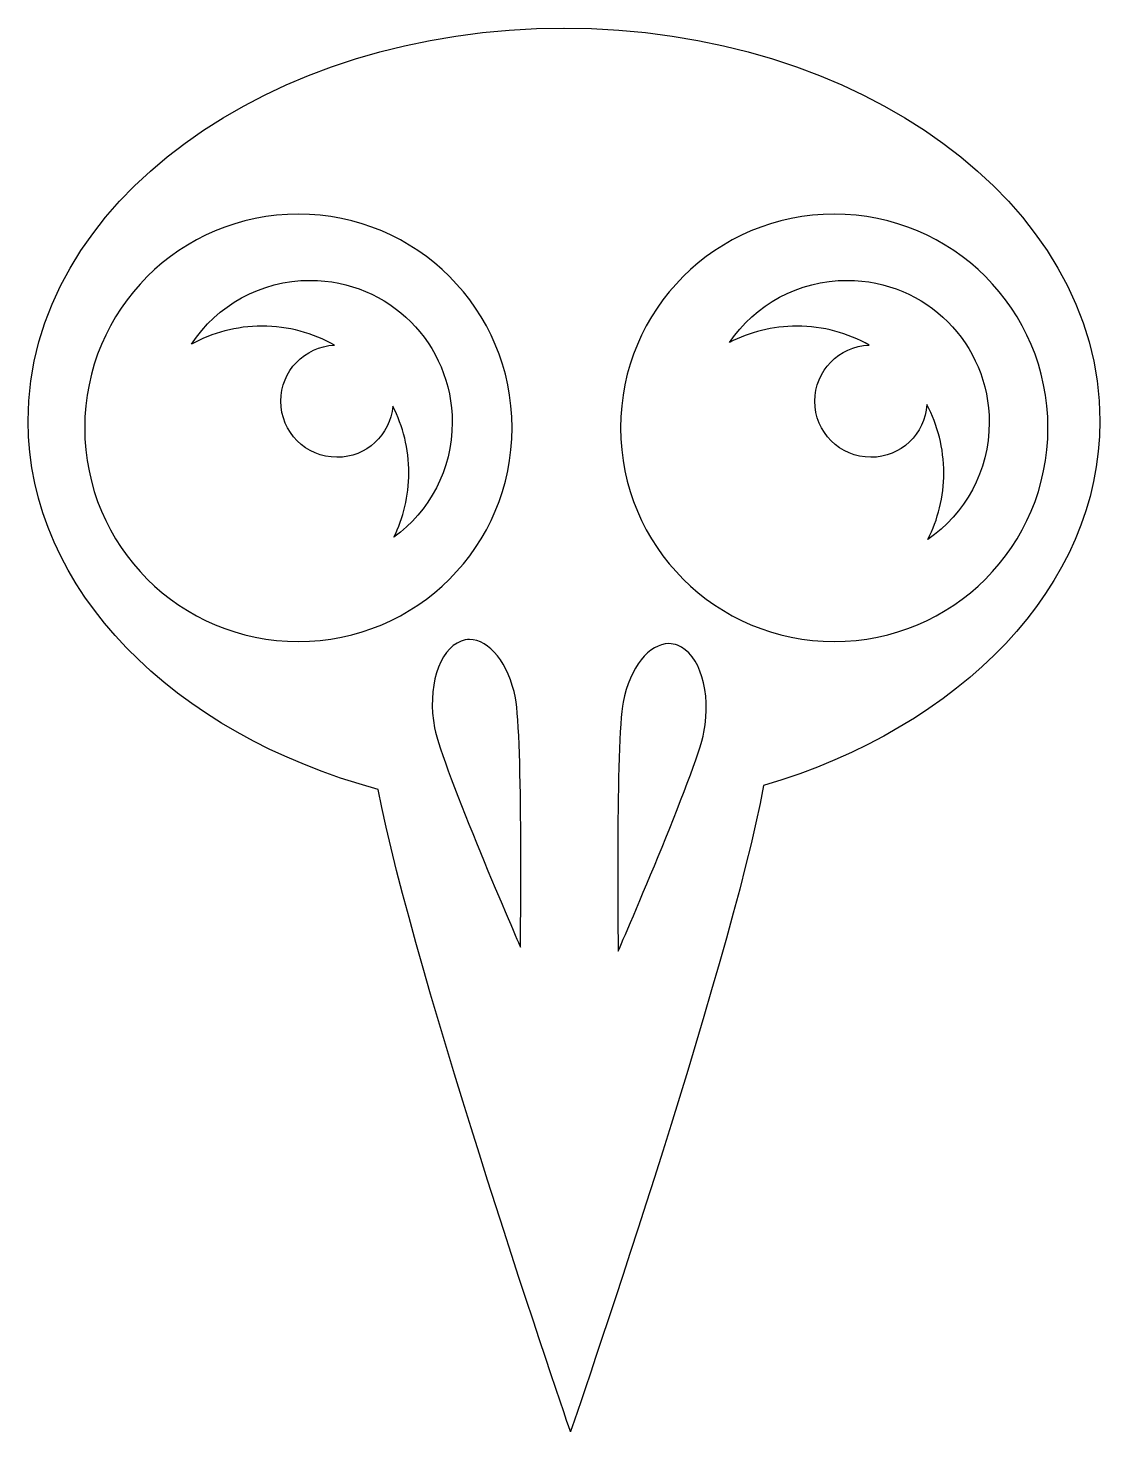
# Model space of a CAD drawing. Header units: centimetres. Extents: x -7.7 to 7.4, y -10 to 9.8.
import ezdxf

# ---------------------------------------------------------------- set-up
doc = ezdxf.new("R2010")
doc.units = ezdxf.units.CM
doc.header["$MEASUREMENT"] = 0
doc.layers.add('Layer 1', color=7, linetype='Continuous')

msp = doc.modelspace()

# ---------------------------------------------------------------- linework, layer by layer
at = {"layer": 'Layer 1'}
for points, knots in [([(-0.16741, 9.82248), (-4.35073, 9.82248), (-7.74179, 7.33613), (-7.74179, 4.26951), (-7.74179, 4.26951), (-7.74179, 1.87994), (-5.68214, -0.15657), (-2.79363, -0.9395), (-2.79363, -0.9395), (-2.29457, -3.56361), (-0.07506, -10.02147), (-0.07506, -10.02147), (-0.07506, -10.02147), (-0.07506, -10.02147), (2.17629, -3.47131), (2.65397, -0.88422), (2.65397, -0.88422), (5.44018, -0.06405), (7.40706, 1.93387), (7.40706, 4.26955), (7.40706, 4.26955), (7.40706, 7.33617), (4.016, 9.82257), (-0.16736, 9.82257), (-0.16736, 9.82257), (-0.16736, 9.82257), (-0.16741, 9.82248), (-0.16741, 9.82248)], [0, 0, 0, 0, 0.125, 0.125, 0.125, 0.125, 0.25, 0.25, 0.25, 0.25, 0.375, 0.375, 0.375, 0.375, 0.5, 0.5, 0.5, 0.5, 0.625, 0.625, 0.625, 0.625, 0.75, 0.75, 0.75, 0.75, 1, 1, 1, 1]), ([(-3.92162, 7.19234), (-2.24941, 7.19234), (-0.90134, 5.84423), (-0.90134, 4.17202), (-0.90134, 4.17202), (-0.90134, 2.49985), (-2.24945, 1.15174), (-3.92162, 1.15174), (-3.92162, 1.15174), (-5.59383, 1.15174), (-6.9419, 2.49985), (-6.9419, 4.17202), (-6.9419, 4.17202), (-6.9419, 5.84423), (-5.59379, 7.1923), (-3.92162, 7.1923), (-3.92162, 7.1923), (-3.92162, 7.1923), (-3.92162, 7.19234), (-3.92162, 7.19234)], [0, 0, 0, 0, 0.16666667, 0.16666667, 0.16666667, 0.16666667, 0.33333333, 0.33333333, 0.33333333, 0.33333333, 0.5, 0.5, 0.5, 0.5, 0.66666667, 0.66666667, 0.66666667, 0.66666667, 1, 1, 1, 1]), ([(3.6528, 7.19234), (5.32501, 7.19234), (6.67308, 5.84423), (6.67308, 4.17202), (6.67308, 4.17202), (6.67308, 2.49985), (5.32497, 1.15174), (3.6528, 1.15174), (3.6528, 1.15174), (1.98059, 1.15174), (0.63252, 2.49985), (0.63252, 4.17202), (0.63252, 4.17202), (0.63252, 5.84423), (1.98063, 7.1923), (3.6528, 7.1923), (3.6528, 7.1923), (3.6528, 7.1923), (3.6528, 7.19234), (3.6528, 7.19234)], [0, 0, 0, 0, 0.16666667, 0.16666667, 0.16666667, 0.16666667, 0.33333333, 0.33333333, 0.33333333, 0.33333333, 0.5, 0.5, 0.5, 0.5, 0.66666667, 0.66666667, 0.66666667, 0.66666667, 1, 1, 1, 1]), ([(-3.75421, 6.25663), (-4.45842, 6.25663), (-5.07483, 5.89875), (-5.43309, 5.35398), (-5.43309, 5.35398), (-5.13707, 5.51654), (-4.7972, 5.60952), (-4.43556, 5.60952), (-4.43556, 5.60952), (-4.06385, 5.60952), (-3.71474, 5.51186), (-3.41299, 5.34074), (-3.41299, 5.34074), (-3.83362, 5.32117), (-4.16936, 4.9743), (-4.16936, 4.54883), (-4.16936, 4.54883), (-4.16936, 4.1107), (-3.81409, 3.75548), (-3.37605, 3.75548), (-3.37605, 3.75548), (-2.96238, 3.75548), (-2.62314, 4.07203), (-2.58675, 4.4763), (-2.58675, 4.4763), (-2.44232, 4.19348), (-2.3601, 3.87351), (-2.3601, 3.5341), (-2.3601, 3.5341), (-2.3601, 3.20793), (-2.43685, 2.89947), (-2.57094, 2.62487), (-2.57094, 2.62487), (-2.071, 2.98886), (-1.74732, 3.57871), (-1.74732, 4.24834), (-1.74732, 4.24834), (-1.74732, 5.36187), (-2.64086, 6.25659), (-3.75422, 6.25659), (-3.75422, 6.25659), (-3.75422, 6.25659), (-3.75421, 6.25663), (-3.75421, 6.25663)], [0, 0, 0, 0, 0.08333333, 0.08333333, 0.08333333, 0.08333333, 0.16666667, 0.16666667, 0.16666667, 0.16666667, 0.25, 0.25, 0.25, 0.25, 0.33333333, 0.33333333, 0.33333333, 0.33333333, 0.41666667, 0.41666667, 0.41666667, 0.41666667, 0.5, 0.5, 0.5, 0.5, 0.58333333, 0.58333333, 0.58333333, 0.58333333, 0.66666667, 0.66666667, 0.66666667, 0.66666667, 0.75, 0.75, 0.75, 0.75, 0.83333333, 0.83333333, 0.83333333, 0.83333333, 1, 1, 1, 1]), ([(3.83602, 6.25663), (3.14181, 6.25663), (2.53202, 5.90946), (2.17165, 5.37768), (2.17165, 5.37768), (2.4573, 5.52586), (2.78043, 5.6096), (3.12439, 5.6096), (3.12439, 5.6096), (3.49564, 5.6096), (3.84411, 5.5116), (4.1457, 5.34082), (4.1457, 5.34082), (3.71921, 5.32758), (3.3774, 4.97851), (3.3774, 4.54891), (3.3774, 4.54891), (3.3774, 4.11078), (3.73262, 3.75556), (4.17066, 3.75556), (4.17066, 3.75556), (4.59234, 3.75556), (4.93618, 4.08472), (4.96131, 4.50012), (4.96131, 4.50012), (5.11333, 4.21152), (5.19981, 3.88295), (5.19981, 3.53418), (5.19981, 3.53418), (5.19981, 3.19544), (5.11843, 2.87573), (4.97451, 2.59329), (4.97451, 2.59329), (5.49971, 2.95416), (5.84283, 3.55894), (5.84283, 4.24838), (5.84283, 4.24838), (5.84283, 5.36191), (4.94929, 6.25663), (3.83593, 6.25663), (3.83593, 6.25663), (3.83593, 6.25663), (3.83602, 6.25663), (3.83602, 6.25663)], [0, 0, 0, 0, 0.08333333, 0.08333333, 0.08333333, 0.08333333, 0.16666667, 0.16666667, 0.16666667, 0.16666667, 0.25, 0.25, 0.25, 0.25, 0.33333333, 0.33333333, 0.33333333, 0.33333333, 0.41666667, 0.41666667, 0.41666667, 0.41666667, 0.5, 0.5, 0.5, 0.5, 0.58333333, 0.58333333, 0.58333333, 0.58333333, 0.66666667, 0.66666667, 0.66666667, 0.66666667, 0.75, 0.75, 0.75, 0.75, 0.83333333, 0.83333333, 0.83333333, 0.83333333, 1, 1, 1, 1]), ([(-1.50228, 1.17944), (-1.22372, 1.18113), (-0.94904, 0.84412), (-0.85395, 0.35316), (-0.85395, 0.35316), (-0.74528, -0.20826), (-0.78412, -3.16787), (-0.78412, -3.16787), (-0.78412, -3.16787), (-0.78412, -3.16787), (-1.88778, -0.63117), (-1.99645, -0.06979), (-1.99645, -0.06979), (-2.10512, 0.49147), (-1.93758, 1.04007), (-1.62221, 1.15696), (-1.62221, 1.15696), (-1.58274, 1.17159), (-1.54209, 1.17914), (-1.50224, 1.17939), (-1.50224, 1.17939), (-1.50224, 1.17939), (-1.50228, 1.17944), (-1.50228, 1.17944)], [0, 0, 0, 0, 0.14285714, 0.14285714, 0.14285714, 0.14285714, 0.28571429, 0.28571429, 0.28571429, 0.28571429, 0.42857143, 0.42857143, 0.42857143, 0.42857143, 0.57142857, 0.57142857, 0.57142857, 0.57142857, 0.71428571, 0.71428571, 0.71428571, 0.71428571, 1, 1, 1, 1]), ([(1.3164, 1.12141), (1.35612, 1.12116), (1.39686, 1.11361), (1.43624, 1.09906), (1.43624, 1.09906), (1.75166, 0.98204), (1.91919, 0.43226), (1.81048, -0.12912), (1.81048, -0.12912), (1.70181, -0.69054), (0.59815, -3.22585), (0.59815, -3.22585), (0.59815, -3.22585), (0.59815, -3.22585), (0.55936, -0.26633), (0.66802, 0.29518), (0.66802, 0.29518), (0.76311, 0.78614), (1.03783, 1.12311), (1.31635, 1.12142), (1.31635, 1.12142), (1.31635, 1.12142), (1.3164, 1.12141), (1.3164, 1.12141)], [0, 0, 0, 0, 0.14285714, 0.14285714, 0.14285714, 0.14285714, 0.28571429, 0.28571429, 0.28571429, 0.28571429, 0.42857143, 0.42857143, 0.42857143, 0.42857143, 0.57142857, 0.57142857, 0.57142857, 0.57142857, 0.71428571, 0.71428571, 0.71428571, 0.71428571, 1, 1, 1, 1])]:
    msp.add_open_spline(points, degree=3, knots=knots, dxfattribs=at)

doc.saveas('drawing.dxf')
